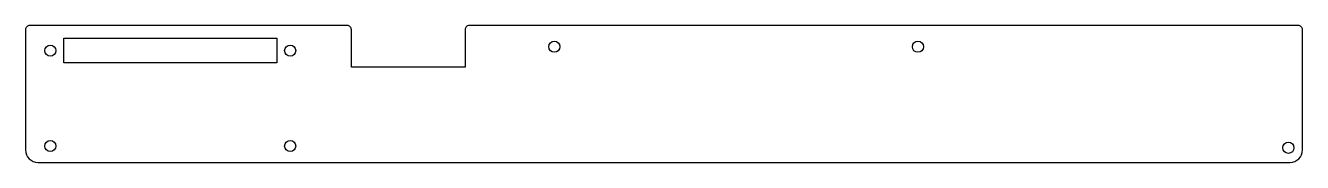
# Model space of a CAD drawing. Header units: millimetres. Extents: x -309 to 0, y 7 to 40.
import ezdxf

# ---------------------------------------------------------------- set-up
doc = ezdxf.new("R2010")
doc.units = ezdxf.units.MM
doc.layers.get('0').update_dxf_attribs({"linetype": 'CONTINUOUS'})

msp = doc.modelspace()

# ---------------------------------------------------------------- linework, layer by layer
msp.add_lwpolyline([(-230, 39, 0.414214), (-231, 40), (-307.8, 40, 0.414214), (-308.8, 39), (-308.8, 10, 0.414214), (-305.8, 7), (-3, 7, 0.414214), (0, 10), (0, 39, 0.414214), (-1, 40), (-201.5, 40, 0.414214), (-202.5, 39), (-202.5, 30), (-230, 30)], format="xyb", close=True)
msp.add_lwpolyline([(-299.5, 31), (-299.5, 37), (-248, 37), (-248, 31)], close=True)
for centre in [(-302.8, 33.95), (-244.8, 33.95), (-180.92, 34.9), (-92.99, 34.9), (-302.8, 10.95), (-244.8, 10.95), (-3.4, 10.52)]:
    msp.add_circle(centre, 1.35)

doc.saveas('drawing.dxf')
